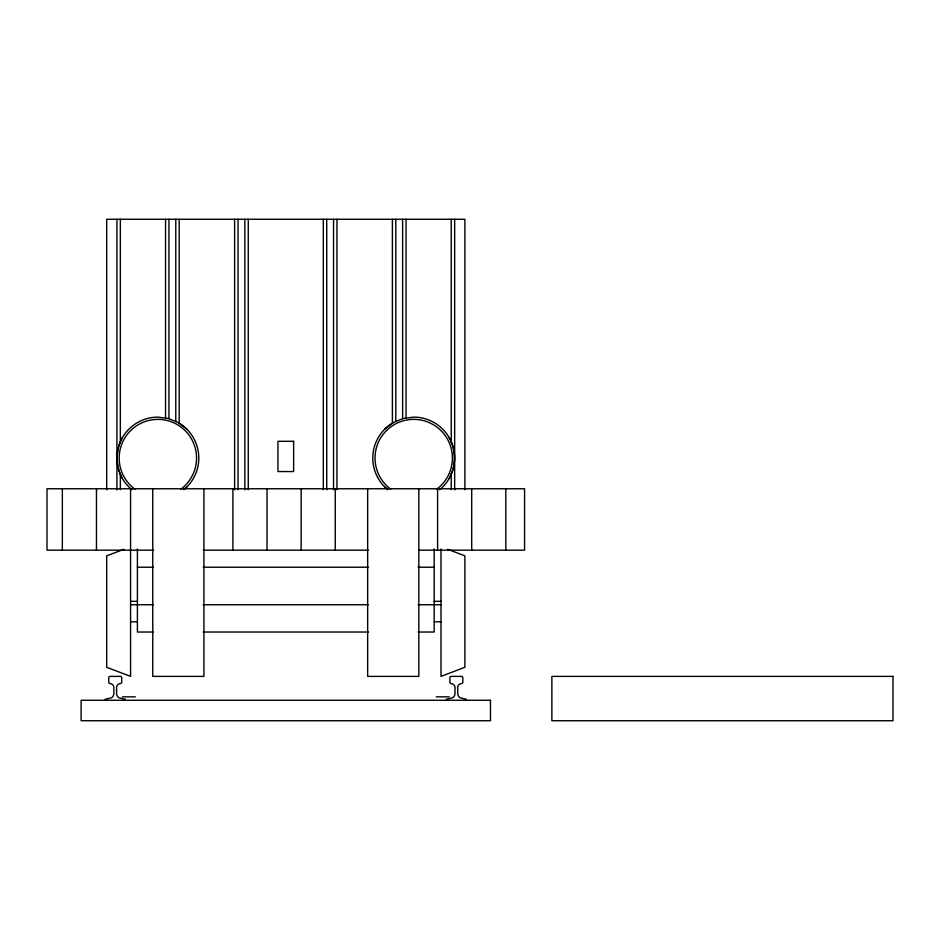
<?xml version="1.0" encoding="UTF-8"?>
<svg xmlns="http://www.w3.org/2000/svg" width="940" height="940" viewBox="0 0 940 940"><rect width="100%" height="100%" fill="white"/><g stroke="black" fill="none" stroke-linecap="round" stroke-linejoin="round"><path stroke-width="1.41" d="M122.412 437.594C115.42 450.201 115.42 465.923 122.412 478.531M449.167 478.531C456.159 465.923 456.159 450.201 449.167 437.594M184.639 488.683L186.813 487.002M384.765 429.11L393.249 422.612L403.119 418.523L413.718 417.125A40.937 40.937 0 0 1 439.685 489.705M123.939 549.277L106.702 555.834L106.702 667.306L130.578 676.389L130.578 488.765M124.938 700.265L125.208 699.231L118.981 697.821A5.24 5.24 0 0 1 116.595 693.414L116.595 688.515A4.16 4.16 0 0 1 120.673 683.545L121.707 682.769L121.707 677.716A1.328 1.328 0 0 0 120.379 676.389L110.074 676.389A1.328 1.328 0 0 0 108.746 677.716L108.746 682.769L109.78 683.545A4.16 4.16 0 0 1 113.858 688.515L113.858 693.414A5.24 5.24 0 0 1 111.472 697.821L105.245 699.231L105.515 700.265M466.064 700.265L466.334 699.231L460.106 697.821A5.24 5.24 0 0 1 457.721 693.414L457.721 688.515A4.16 4.16 0 0 1 461.798 683.545L462.832 682.769L462.832 677.716A1.328 1.328 0 0 0 461.505 676.389L451.2 676.389A1.328 1.328 0 0 0 449.872 677.716L449.872 682.769L450.906 683.545A4.16 4.16 0 0 1 454.995 688.515L454.995 693.414A5.24 5.24 0 0 1 452.598 697.821L446.371 699.231L446.641 700.265M153.608 550.17L47 550.17L47 488.765L524.579 488.765L524.579 550.17L418.829 550.17M203.346 550.17L368.233 550.17M137.405 567.22L153.479 567.22M203.193 567.22L368.398 567.22M418.1 567.22L434.186 567.22M130.578 601.33L137.405 601.33M434.186 601.33L441.001 601.33M130.578 604.749L153.479 604.749M203.193 604.749L368.398 604.749M418.1 604.749L441.001 604.749M130.578 621.798L137.405 621.798M434.186 621.798L441.001 621.798M153.479 632.033L137.405 632.033L137.405 548.96M203.193 632.033L368.398 632.033M418.1 632.033L434.186 632.033L434.186 548.96M122.388 696.846L135.36 696.846M436.219 696.846L449.203 696.846M447.64 549.277L464.889 555.834L464.889 667.306L441.001 676.389L441.001 548.96M186.813 429.11L178.33 422.612L168.46 418.523L157.861 417.125A40.937 40.937 0 0 0 131.894 489.705M384.765 487.002L386.951 488.683M505.814 488.765L505.814 550.17M471.704 488.765L471.704 550.17M464.889 489.74L464.889 219.267L106.702 219.267L106.702 489.74M454.655 219.267L454.655 489.905M451.235 219.267L451.235 442.599M451.235 473.525L451.235 489.67M437.594 488.765L437.594 550.17M418.829 488.765L418.829 676.389L367.657 676.389L367.657 488.765M406.033 219.267L406.033 418.136M402.626 219.267L402.626 418.723M395.799 219.267L395.799 421.555M392.391 219.267L392.391 423.259M336.955 219.267L336.955 489.74M335.251 488.765L335.251 550.17M333.547 219.267L333.547 489.74M326.721 219.267L326.721 489.74M323.313 219.267L323.313 489.74M301.141 488.765L301.141 550.17M267.031 488.765L267.031 550.17M248.266 219.267L248.266 489.74M244.858 219.267L244.858 489.74M238.032 219.267L238.032 489.74M234.624 219.267L234.624 489.74M232.92 488.765L232.92 550.17M203.921 488.765L203.921 676.389L152.75 676.389L152.75 488.765M179.188 219.267L179.188 423.259M175.78 219.267L175.78 421.555M168.953 219.267L168.953 418.723M165.546 219.267L165.546 418.136M120.344 219.267L120.344 442.599M120.344 473.525L120.344 489.67M116.936 219.267L116.936 489.905M96.468 488.765L96.468 550.17M62.346 488.765L62.346 550.17M390.746 489.188A38.681 38.681 0 0 1 385.024 432.106A38.681 38.681 0 0 1 442.399 432.106A38.681 38.681 0 0 1 436.677 489.188M134.902 489.188A38.681 38.681 0 0 1 129.179 432.106A38.681 38.681 0 0 1 186.555 432.106A38.681 38.681 0 0 1 180.833 489.188M387.738 489.705A40.937 40.937 0 0 1 393.249 422.612M178.33 422.612A40.937 40.937 0 0 1 183.841 489.705M293.632 441.295L277.946 441.295L277.946 471.551L293.632 471.551L293.632 441.295M893 676.389L551.874 676.389L551.874 720.733L893 720.733L893 676.389M490.469 700.265L81.11 700.265L81.11 720.733L490.469 720.733L490.469 700.265"/></g></svg>
